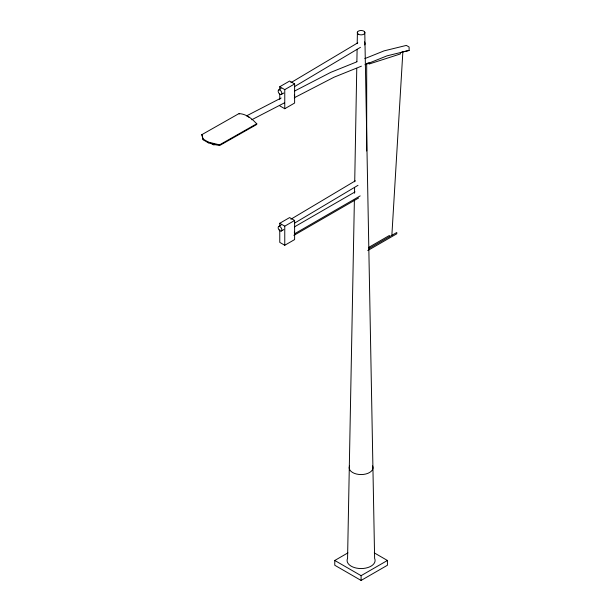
<?xml version="1.0" encoding="UTF-8"?>
<svg xmlns="http://www.w3.org/2000/svg" width="611" height="611" viewBox="0 0 611 611"><rect width="100%" height="100%" fill="white"/><g stroke="black" fill="none" stroke-linecap="round" stroke-linejoin="round"><path stroke-width="0.92" d="M364.775 32.108L374.619 558.378A14.007 8.088 0 0 1 361.093 568.558A14.007 8.088 0 0 1 347.567 558.378L354.388 199.904M354.51 193.236L354.609 187.516M354.716 181.795L356.763 68.333M356.877 61.658L357.107 49.27M357.206 43.549L357.412 32.108M391.865 235.334L402.863 51.843L409.118 50.446L409.095 47.001L406.346 45.413L384.044 50.873L364.82 58.618M278.669 89.977L281.121 88.519M290.905 82.684L357.786 42.823M281.335 94.468A2.612 1.474 59.2 0 0 280.441 90.451A2.612 1.474 59.2 0 0 278.234 91.749A2.612 1.474 59.2 0 0 281.335 94.468L283.787 93.009M294.387 86.693L360.459 47.322M278.669 226.513L281.121 225.054M290.905 219.219L355.342 180.818M281.335 231.004A2.612 1.474 59.2 0 0 280.441 226.987A2.612 1.474 59.2 0 0 278.234 228.285A2.612 1.474 59.2 0 0 281.335 231.004L283.787 229.553M294.387 223.229L358.008 185.316M279.769 89.458L279.769 86.731L289.622 81.042L294.617 83.928L294.617 103.038L284.764 108.727L279.769 105.84M279.769 86.731L284.764 89.618L294.617 83.928M279.769 226.001L279.769 223.267L289.622 217.577L294.617 220.464L294.617 239.573L284.764 245.263L279.769 242.376L279.769 229.637M279.769 223.267L284.764 226.154L294.617 220.464M294.449 226.887L355.075 191.885M294.617 233.753L360.162 195.91M293.883 235.372L358.611 198.002M367.761 250.548L396.791 233.784L396.791 232.493L369.082 248.486L369.082 247.195L389.398 235.464L389.398 236.763M374.253 552.871L387.42 560.47L387.42 565.251L361.093 580.45L334.767 565.251L334.767 560.47L347.934 552.871M334.767 560.47L361.093 575.669L387.42 560.47M201.882 134.634L239.252 113.432L240.429 113.753A27.938 15.993 60.4 0 1 255.589 122.674L256.765 123.743L256.765 124.453L219.548 145.571L208.359 142.837L203.188 139.789L201.882 134.634L203.188 139.789M203.188 139.079L208.359 142.126L219.548 144.86L256.765 123.743M281.129 98.012L246.638 115.838L249.387 117.427M294.586 91.054L330.757 72.35L356.961 61.787M251.763 119.748L284.512 102.816M294.586 97.607L334.057 77.2L361.406 66.171M364.943 64.751L387 55.853L409.118 50.446M402.863 51.843L400.388 52.645L400.388 53.951L369.082 64.04L369.082 62.727L366.692 63.498L366.692 150.978M217.516 144.586L213.499 144.838L209.55 142.516M361.093 575.669L361.093 580.45M284.764 89.618L284.764 108.727M284.764 226.154L284.764 245.263M279.769 94.01L279.769 99.471M239.252 113.432L239.252 114.142M219.548 144.86L219.548 145.571M208.359 142.126L208.359 142.837M294.281 232.119A3.536 2.039 60 0 1 294.281 235.006M294.281 95.087A3.536 2.039 60 0 1 294.281 97.974M364.477 41.892A2.612 1.474 59.2 0 1 364.538 44.886M372.595 465.91A11.907 6.874 0 0 1 361.093 474.564A11.907 6.874 0 0 1 349.591 465.91M358.397 34.231A3.811 2.2 0 0 0 364.775 33.246A3.811 2.2 0 0 0 360.108 30.55A3.811 2.2 0 0 0 358.397 34.231"/></g></svg>
